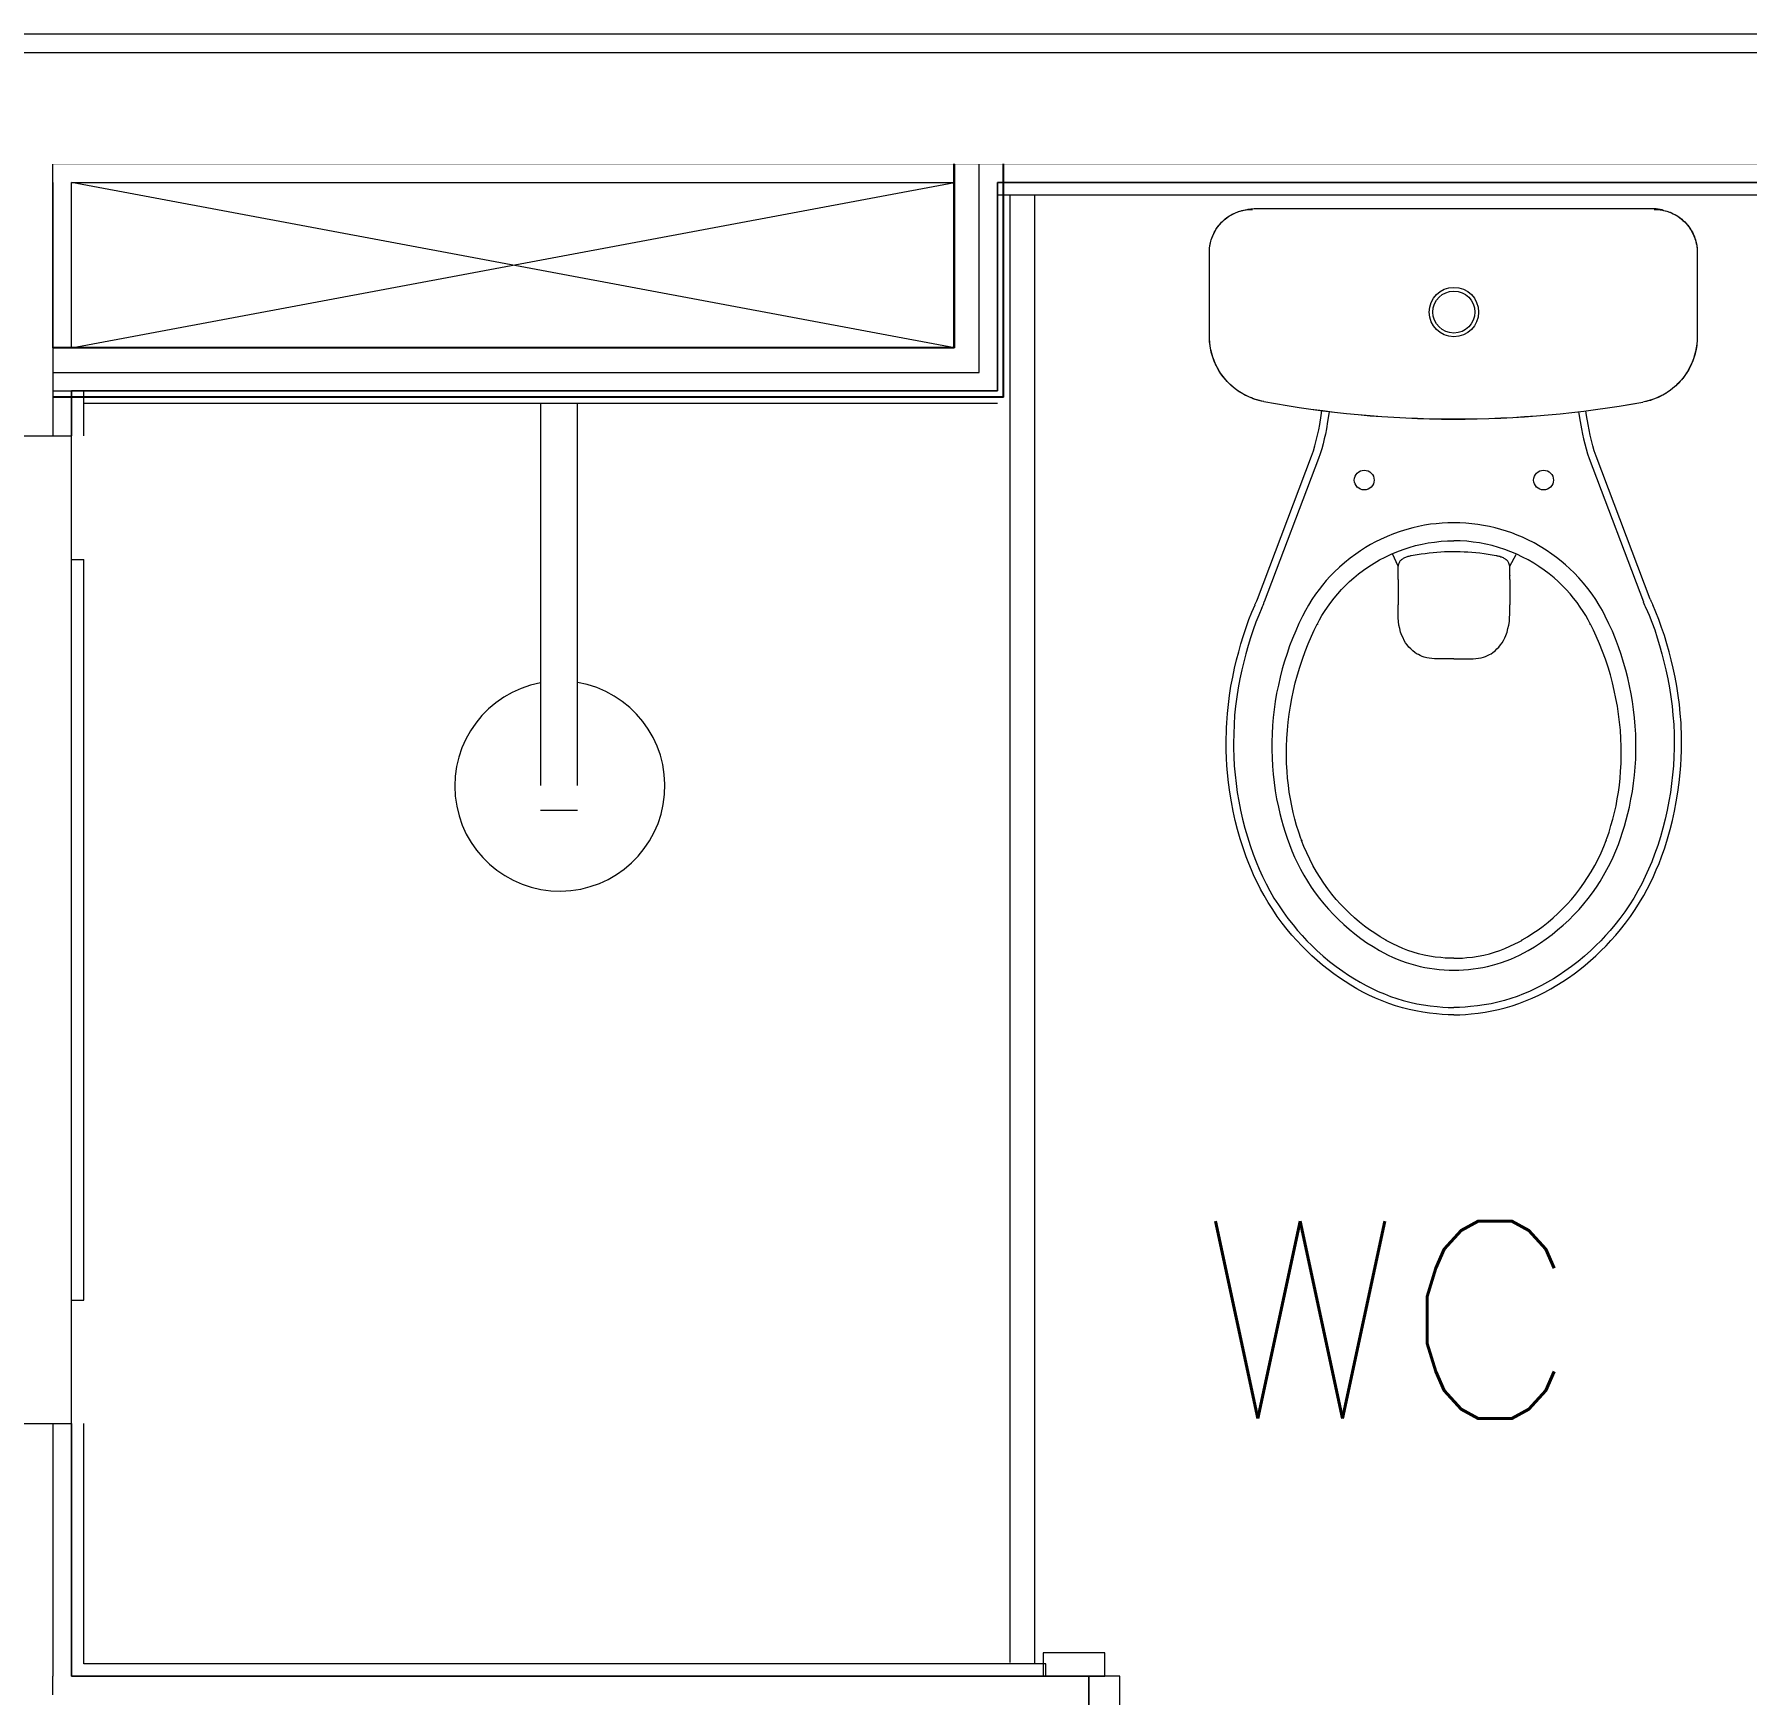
# Model space of a CAD drawing. Header units: millimetres. Extents: x 188.6 to 263.2, y 40.1 to 120.1.
# Drawn here: x 209.104 to 210.49, y 56.097 to 57.442 of the extents above; entities that cross this region are included whole.
import ezdxf

# ---------------------------------------------------------------- set-up
doc = ezdxf.new("R2010")
doc.units = ezdxf.units.MM
doc.set_wipeout_variables(frame=1)
doc.linetypes.add('Wipeout_Contour', pattern=[1000, 0, -1000])
for name, color, linetype in [('ARQ', 8, 'Continuous'), ('ARQ-BASE', 8, 'Continuous'), ('Janelas ARCHICAD', 7, 'Continuous'), ('Portas ARCHICAD', 7, 'Continuous')]:
    doc.layers.add(name, color=color, linetype=linetype)
doc.styles.add('60-75', font='romans.shx', dxfattribs={"height": 0.12})

# ---------------------------------------------------------------- blocks, each defined once
blk = doc.blocks.new('Porta de Correr Exterior 21')
at = {"layer": 'Portas ARCHICAD', "color": 8, "linetype": 'Continuous', "lineweight": 0}
for p, q in [((-100, 45), (500, 45)), ((-100, 5), (-100, 45)), ((500, 45), (500, 5)), ((-337, 0), (-337, 19)), ((-337, 19), (-287, 19)), ((-287, 19), (-287, 0)), ((287, 19), (337, 19)), ((287, 0), (287, 19)), ((337, 19), (337, 0)), ((-287, 0), (-337, 0)), ((-300, 0), (-337, 0)), ((-300, 0), (-337, 0)), ((-300, -120), (-300, 0)), ((-300, 0), (-275, 0)), ((-300, 0), (-300, -15)), ((-300, 0), (-300, -15)), ((-275, 0), (-275, -120)), ((500, 5), (-100, 5)), ((275, -120), (275, 0)), ((275, 0), (300, 0)), ((337, 0), (287, 0)), ((300, 0), (300, -120)), ((300, 0), (300, -15)), ((300, 0), (337, 0)), ((300, 0), (337, 0)), ((300, 0), (300, -15)), ((-300, -15), (-300, -105)), ((-300, -15), (-300, -105)), ((300, -15), (300, -105)), ((300, -15), (300, -105)), ((-300, -105), (-300, -120)), ((-300, -105), (-300, -120)), ((300, -105), (300, -120)), ((300, -105), (300, -120)), ((-337, -139), (-337, -120)), ((-337, -120), (-287, -120)), ((-300, -120), (-337, -120)), ((-300, -120), (-337, -120)), ((-275, -120), (-300, -120)), ((-287, -120), (-287, -139)), ((300, -120), (275, -120)), ((287, -120), (337, -120)), ((287, -139), (287, -120)), ((300, -120), (337, -120)), ((300, -120), (337, -120)), ((337, -120), (337, -139)), ((-287, -139), (-337, -139)), ((337, -139), (287, -139))]:
    blk.add_line(p, q, dxfattribs=at)
blk = doc.blocks.new('Vão de Janela Simples_2')
at = {"layer": 'Janelas ARCHICAD', "color": 8, "linetype": 'Continuous', "lineweight": 0}
for p, q in [((-300, 0), (-300, 10)), ((-300, 10), (300, 10)), ((-300, 0), (300, 0)), ((300, 0), (300, 10))]:
    blk.add_line(p, q, dxfattribs=at)
blk = doc.blocks.new('Vão de Porta Simples_20')
at = {"layer": 'Portas ARCHICAD', "color": 7, "linetype": 'Continuous', "lineweight": 0}
for p, q in [((-350, 0), (-350, -10)), ((350, 0), (350, -10))]:
    blk.add_line(p, q, dxfattribs=at)
blk = doc.blocks.new('arq-3pav')
at = {"layer": 'ARQ', "color": 8, "linetype": 'Continuous', "lineweight": 0}
for p, q in [((4.9053, 15.866), (4.9053, 17.0551)), ((5.0816, 17.0433), (5.0816, 17.0433)), ((5.407, 17.0437), (5.0829, 17.0437)), ((5.4069, 17.0433), (5.4069, 17.0433)), ((5.407, 17.0437), (5.407, 17.0433)), ((5.0468, 17.0085), (5.0467, 17.0085)), ((5.0467, 16.9405), (5.0467, 17.0085)), ((5.0468, 16.9405), (5.0468, 17.0085)), ((5.4418, 17.0085), (5.4418, 16.9401)), ((5.4418, 17.0085), (5.4418, 17.0085)), ((5.4418, 17.0085), (5.4418, 16.9401)), ((5.0468, 16.9405), (5.0467, 16.9405)), ((5.4418, 16.9401), (5.4418, 16.9401)), ((4.8853, 15.8662), (4.8853, 16.8962)), ((4.5051, 16.8862), (4.5051, 16.5767)), ((4.5051, 16.8862), (4.5351, 16.8862)), ((4.5351, 16.5767), (4.5351, 16.8862)), ((5.0908, 16.8876), (5.0908, 16.8876)), ((5.3976, 16.8871), (5.3976, 16.8872)), ((4.0803, 16.8598), (4.1103, 16.8598)), ((4.0803, 16.8598), (4.1103, 16.8598)), ((4.1103, 16.8598), (4.1253, 16.8598)), ((4.1103, 16.8598), (4.1253, 16.8598)), ((4.1253, 16.0598), (4.1253, 16.8598)), ((5.0856, 16.7275), (5.1295, 16.8435)), ((5.1351, 16.8414), (5.0912, 16.7254)), ((5.3543, 16.8414), (5.3982, 16.7254)), ((5.4037, 16.7275), (5.3599, 16.8435)), ((5.1995, 16.7544), (5.195, 16.7642)), ((5.2447, 16.7745), (5.2447, 16.7748)), ((5.2899, 16.7544), (5.2952, 16.7638)), ((5.1995, 16.747), (5.1995, 16.7544)), ((5.2899, 16.747), (5.2899, 16.7544)), ((5.1994, 16.747), (5.1995, 16.7468)), ((5.1995, 16.7468), (5.1995, 16.747)), ((5.1995, 16.7434), (5.1995, 16.7468)), ((5.1995, 16.7434), (5.1995, 16.7229)), ((5.2899, 16.747), (5.2899, 16.7468)), ((5.2899, 16.7468), (5.2899, 16.747)), ((5.2899, 16.7434), (5.2899, 16.7468)), ((5.2899, 16.7434), (5.2899, 16.7229)), ((5.1995, 16.7153), (5.1995, 16.7229)), ((5.2899, 16.7153), (5.2899, 16.7229)), ((5.406, 16.7236), (5.406, 16.7236)), ((5.1341, 16.7073), (5.1342, 16.7076)), ((5.1344, 16.7074), (5.1343, 16.7071)), ((5.3551, 16.7071), (5.3549, 16.7074)), ((5.3553, 16.7073), (5.3551, 16.7076)), ((5.2447, 16.6793), (5.2291, 16.6793)), ((5.2447, 16.6793), (5.2603, 16.6793)), ((4.5051, 16.5567), (4.5351, 16.5567)), ((5.1214, 16.5322), (5.1212, 16.5325)), ((5.1214, 16.5325), (5.1215, 16.5322)), ((5.3679, 16.5322), (5.368, 16.5325)), ((5.368, 16.5322), (5.3681, 16.5325)), ((5.1898, 16.4512), (5.1894, 16.4515)), ((5.1895, 16.4516), (5.1899, 16.4513)), ((5.2995, 16.4514), (5.2999, 16.4516)), ((5.2996, 16.4512), (5.3, 16.4515)), ((5.2447, 16.4367), (5.2447, 16.4368)), ((5.2447, 16.4367), (5.2447, 16.4367)), ((4.0803, 16.0598), (4.1103, 16.0598)), ((4.0803, 16.0598), (4.1103, 16.0598)), ((4.1103, 16.0598), (4.1253, 16.0598)), ((4.1103, 16.0598), (4.1253, 16.0598))]:
    blk.add_line(p, q, dxfattribs=at)
at = {"layer": 'ARQ', "color": 8, "linetype": 'Continuous', "lineweight": 0, "flags": 128}
blk.add_lwpolyline([(4.1103, 17.0801), (4.8403, 17.0801), (4.8403, 16.9312), (4.1103, 16.9312)], close=True, dxfattribs=at)
for points in [[(4.8853, 16.8962), (4.8853, 17.0551)], [(5.0467, 17.0085), (5.0468, 17.0092), (5.0468, 17.0106), (5.0469, 17.012), (5.0471, 17.0134), (5.0473, 17.0147), (5.0476, 17.0161), (5.0479, 17.0174), (5.0483, 17.0187), (5.0487, 17.02), (5.0492, 17.0213), (5.0497, 17.0226), (5.0503, 17.0238), (5.0509, 17.0251), (5.0516, 17.0263), (5.0523, 17.0274), (5.0531, 17.0286), (5.0539, 17.0297), (5.0548, 17.0307), (5.0556, 17.0318), (5.0566, 17.0328), (5.0576, 17.0338), (5.0586, 17.0347), (5.0596, 17.0356), (5.0607, 17.0364), (5.0618, 17.0372), (5.063, 17.038), (5.0641, 17.0387), (5.0653, 17.0393), (5.0666, 17.04), (5.0678, 17.0405), (5.0691, 17.041), (5.0704, 17.0415), (5.0717, 17.0419), (5.073, 17.0423), (5.0744, 17.0426), (5.0757, 17.0429), (5.0771, 17.0431), (5.0785, 17.0432), (5.0798, 17.0433), (5.0812, 17.0433), (5.0816, 17.0433)], [(5.0468, 17.0085), (5.0469, 17.0119), (5.0474, 17.0153), (5.0483, 17.0186), (5.0494, 17.0218), (5.0509, 17.0249), (5.0526, 17.0278), (5.0547, 17.0306), (5.057, 17.0331), (5.0595, 17.0354), (5.0623, 17.0375), (5.0652, 17.0392), (5.0683, 17.0407), (5.0715, 17.0418), (5.0748, 17.0427), (5.0782, 17.0432), (5.0816, 17.0433)], [(5.4069, 17.0433), (5.4103, 17.0432), (5.4137, 17.0427), (5.417, 17.0418), (5.4202, 17.0407), (5.4233, 17.0392), (5.4263, 17.0375), (5.429, 17.0354), (5.4316, 17.0331), (5.4339, 17.0306), (5.4359, 17.0278), (5.4377, 17.0249), (5.4391, 17.0218), (5.4403, 17.0186), (5.4411, 17.0153), (5.4416, 17.0119), (5.4418, 17.0085)], [(5.4069, 17.0433), (5.4077, 17.0433), (5.409, 17.0433), (5.4104, 17.0432), (5.4118, 17.043), (5.4131, 17.0428), (5.4145, 17.0425), (5.4158, 17.0422), (5.4172, 17.0418), (5.4185, 17.0414), (5.4198, 17.0409), (5.421, 17.0404), (5.4223, 17.0398), (5.4235, 17.0392), (5.4247, 17.0385), (5.4259, 17.0378), (5.427, 17.037), (5.4281, 17.0362), (5.4292, 17.0353), (5.4302, 17.0344), (5.4312, 17.0335), (5.4322, 17.0325), (5.4331, 17.0315), (5.434, 17.0305), (5.4348, 17.0294), (5.4356, 17.0283), (5.4364, 17.0271), (5.4371, 17.0259), (5.4378, 17.0247), (5.4384, 17.0235), (5.4389, 17.0223), (5.4395, 17.021), (5.4399, 17.0197), (5.4403, 17.0184), (5.4407, 17.0171), (5.441, 17.0157), (5.4413, 17.0144), (5.4415, 17.013), (5.4416, 17.0116), (5.4417, 17.0102), (5.4418, 17.0089), (5.4418, 17.0085)], [(5.0908, 16.8876), (5.0905, 16.8877), (5.0889, 16.888), (5.0872, 16.8884), (5.0855, 16.8889), (5.0839, 16.8894), (5.0823, 16.8899), (5.0807, 16.8905), (5.0791, 16.8912), (5.0776, 16.8919), (5.076, 16.8926), (5.0745, 16.8934), (5.073, 16.8943), (5.0715, 16.8952), (5.0701, 16.8961), (5.0687, 16.8971), (5.0674, 16.8981), (5.0661, 16.8992), (5.0648, 16.9003), (5.0635, 16.9015), (5.0623, 16.9027), (5.0611, 16.9039), (5.06, 16.9052), (5.0589, 16.9065), (5.0578, 16.9078), (5.0568, 16.9092), (5.0558, 16.9106), (5.0549, 16.912), (5.054, 16.9135), (5.0532, 16.9149), (5.0524, 16.9165), (5.0517, 16.918), (5.051, 16.9196), (5.0503, 16.9211), (5.0498, 16.9228), (5.0492, 16.9244), (5.0487, 16.926), (5.0483, 16.9277), (5.0479, 16.9293), (5.0476, 16.931), (5.0473, 16.9327), (5.0471, 16.9344), (5.0469, 16.9361), (5.0468, 16.9378), (5.0468, 16.9395), (5.0467, 16.9405)], [(5.0908, 16.8876), (5.0878, 16.8883), (5.0849, 16.8891), (5.082, 16.89), (5.0792, 16.8912), (5.0764, 16.8924), (5.0738, 16.8939), (5.0712, 16.8954), (5.0687, 16.8972), (5.0663, 16.899), (5.064, 16.901), (5.0619, 16.9031), (5.0598, 16.9054), (5.0579, 16.9077), (5.0561, 16.9102), (5.0545, 16.9127), (5.053, 16.9153), (5.0517, 16.918), (5.0505, 16.9208), (5.0495, 16.9236), (5.0486, 16.9265), (5.0479, 16.9295), (5.0474, 16.9324), (5.047, 16.9354), (5.0468, 16.9384), (5.0468, 16.9405)], [(5.4418, 16.9401), (5.4417, 16.9371), (5.4414, 16.934), (5.441, 16.931), (5.4404, 16.9281), (5.4396, 16.9251), (5.4387, 16.9223), (5.4376, 16.9194), (5.4364, 16.9167), (5.435, 16.914), (5.4335, 16.9114), (5.4318, 16.9088), (5.43, 16.9064), (5.428, 16.9041), (5.4259, 16.902), (5.4237, 16.8999), (5.4214, 16.8979), (5.419, 16.8961), (5.4165, 16.8945), (5.4139, 16.8929), (5.4112, 16.8916), (5.4084, 16.8903), (5.4056, 16.8893), (5.4027, 16.8884), (5.3998, 16.8876), (5.3976, 16.8872)], [(5.4418, 16.9401), (5.4418, 16.9399), (5.4417, 16.9382), (5.4417, 16.9364), (5.4415, 16.9347), (5.4413, 16.933), (5.4411, 16.9313), (5.4408, 16.9297), (5.4404, 16.928), (5.44, 16.9263), (5.4395, 16.9247), (5.439, 16.9231), (5.4385, 16.9214), (5.4378, 16.9198), (5.4372, 16.9183), (5.4365, 16.9167), (5.4357, 16.9152), (5.4349, 16.9137), (5.434, 16.9122), (5.4331, 16.9108), (5.4322, 16.9094), (5.4312, 16.908), (5.4301, 16.9066), (5.4291, 16.9053), (5.4279, 16.904), (5.4268, 16.9028), (5.4256, 16.9016), (5.4243, 16.9004), (5.4231, 16.8993), (5.4218, 16.8982), (5.4204, 16.8971), (5.419, 16.8961), (5.4176, 16.8952), (5.4162, 16.8942), (5.4147, 16.8934), (5.4132, 16.8926), (5.4117, 16.8918), (5.4101, 16.891), (5.4086, 16.8904), (5.407, 16.8897), (5.4054, 16.8892), (5.4038, 16.8886), (5.4021, 16.8882), (5.4005, 16.8877), (5.3988, 16.8874), (5.3976, 16.8871)], [(4.1353, 16.8862), (4.8753, 16.8862)], [(5.1295, 16.8435), (5.1309, 16.8476), (5.1322, 16.8517), (5.1333, 16.856), (5.1344, 16.8603), (5.1353, 16.8646), (5.1361, 16.869), (5.1373, 16.8762), (5.1379, 16.8803)], [(5.1438, 16.8795), (5.1435, 16.8776), (5.1425, 16.8715), (5.1415, 16.8654), (5.1407, 16.8613), (5.1398, 16.8573), (5.1388, 16.8533), (5.1377, 16.8493), (5.1365, 16.8453), (5.1351, 16.8414)], [(5.3456, 16.8793), (5.3459, 16.8776), (5.3469, 16.8715), (5.3479, 16.8654), (5.3487, 16.8613), (5.3496, 16.8573), (5.3506, 16.8533), (5.3517, 16.8493), (5.3529, 16.8453), (5.3543, 16.8414)], [(5.3599, 16.8435), (5.3584, 16.8476), (5.3572, 16.8517), (5.356, 16.856), (5.355, 16.8603), (5.3541, 16.8646), (5.3533, 16.869), (5.3521, 16.8762), (5.3515, 16.8801)], [(5.2447, 16.7895), (5.2399, 16.7894), (5.2352, 16.7891), (5.2304, 16.7887), (5.2257, 16.7882), (5.2209, 16.7874), (5.2161, 16.7865), (5.2114, 16.7854), (5.2067, 16.7841), (5.2013, 16.7824), (5.1959, 16.7805), (5.1906, 16.7784), (5.1854, 16.776), (5.1812, 16.7739), (5.1771, 16.7717), (5.1731, 16.7693), (5.1691, 16.7668), (5.1652, 16.7641), (5.1607, 16.7607), (5.1562, 16.7571), (5.152, 16.7534), (5.1478, 16.7494), (5.1446, 16.7461), (5.1414, 16.7426), (5.1384, 16.739), (5.1355, 16.7353), (5.1327, 16.7315), (5.1298, 16.7272), (5.1271, 16.7228), (5.1245, 16.7183), (5.1221, 16.7137)], [(5.3673, 16.7137), (5.3649, 16.7183), (5.3623, 16.7228), (5.3596, 16.7272), (5.3566, 16.7315), (5.3532, 16.7361), (5.3497, 16.7405), (5.3459, 16.7448), (5.342, 16.749), (5.3386, 16.7522), (5.3352, 16.7554), (5.3316, 16.7584), (5.3279, 16.7613), (5.3241, 16.7641), (5.3194, 16.7673), (5.3146, 16.7703), (5.3096, 16.7731), (5.3046, 16.7757), (5.3003, 16.7777), (5.296, 16.7795), (5.2916, 16.7812), (5.2872, 16.7827), (5.2827, 16.7841), (5.2781, 16.7854), (5.2734, 16.7864), (5.2688, 16.7873), (5.2641, 16.7881), (5.2592, 16.7887), (5.2544, 16.7891), (5.2495, 16.7894), (5.2447, 16.7895)], [(5.1342, 16.7076), (5.136, 16.7109), (5.1379, 16.7142), (5.1399, 16.7175), (5.1424, 16.7212), (5.145, 16.7249), (5.1478, 16.7284), (5.1506, 16.7319), (5.1537, 16.7353), (5.1569, 16.7386), (5.1602, 16.7418), (5.1636, 16.7448), (5.1675, 16.748), (5.1716, 16.7511), (5.1758, 16.754), (5.1801, 16.7567), (5.1845, 16.7593), (5.1891, 16.7617), (5.1938, 16.7639), (5.1985, 16.7659), (5.2035, 16.7678), (5.2086, 16.7694), (5.2137, 16.7709), (5.2189, 16.7721), (5.224, 16.7731), (5.2291, 16.7738), (5.2343, 16.7744), (5.2395, 16.7747), (5.2447, 16.7748)], [(5.2447, 16.7659), (5.2434, 16.7659), (5.2404, 16.7659), (5.2372, 16.7658), (5.2341, 16.7656), (5.231, 16.7654), (5.2278, 16.7651), (5.2246, 16.7648), (5.2214, 16.7644), (5.2181, 16.764), (5.2149, 16.7635), (5.2116, 16.7629), (5.21, 16.7627)], [(5.3551, 16.7076), (5.3534, 16.7109), (5.3515, 16.7142), (5.3495, 16.7175), (5.347, 16.7212), (5.3444, 16.7249), (5.3416, 16.7284), (5.3388, 16.7319), (5.3357, 16.7353), (5.3325, 16.7386), (5.3292, 16.7418), (5.3258, 16.7448), (5.3218, 16.748), (5.3178, 16.7511), (5.3136, 16.754), (5.3093, 16.7567), (5.3049, 16.7593), (5.3003, 16.7617), (5.2956, 16.7639), (5.2908, 16.7659), (5.2859, 16.7678), (5.2808, 16.7694), (5.2757, 16.7709), (5.2705, 16.7721), (5.2654, 16.7731), (5.2603, 16.7738), (5.2551, 16.7744), (5.2499, 16.7747), (5.2447, 16.7748)], [(5.2794, 16.7627), (5.279, 16.7627), (5.2757, 16.7633), (5.2724, 16.7638), (5.2691, 16.7643), (5.2658, 16.7647), (5.2626, 16.765), (5.2593, 16.7653), (5.2561, 16.7655), (5.2529, 16.7657), (5.2498, 16.7658), (5.2467, 16.7659), (5.2447, 16.7659)], [(5.202, 16.7593), (5.2019, 16.7592), (5.2015, 16.7589), (5.2012, 16.7586), (5.2009, 16.7582), (5.2006, 16.7577), (5.2003, 16.7571), (5.2001, 16.7565), (5.1998, 16.7559), (5.1996, 16.7552), (5.1995, 16.7544), (5.1995, 16.7544)], [(5.21, 16.7626), (5.2096, 16.7626), (5.2089, 16.7624), (5.2082, 16.7622), (5.2075, 16.762), (5.2068, 16.7618), (5.2061, 16.7615), (5.2054, 16.7613), (5.2048, 16.761), (5.2042, 16.7607), (5.2036, 16.7604), (5.203, 16.76), (5.2025, 16.7597), (5.202, 16.7593)], [(5.2874, 16.7593), (5.2871, 16.7595), (5.2866, 16.7599), (5.286, 16.7602), (5.2854, 16.7606), (5.2848, 16.7609), (5.2841, 16.7612), (5.2834, 16.7615), (5.2828, 16.7617), (5.2821, 16.762), (5.2813, 16.7622), (5.2806, 16.7624), (5.2799, 16.7625), (5.2794, 16.7626)], [(5.2899, 16.7544), (5.2897, 16.7552), (5.2895, 16.7559), (5.2893, 16.7566), (5.289, 16.7572), (5.2887, 16.7578), (5.2884, 16.7582), (5.2881, 16.7587), (5.2878, 16.759), (5.2874, 16.7593), (5.2874, 16.7593)], [(5.1994, 16.747), (5.1995, 16.747)], [(5.2899, 16.747), (5.2899, 16.747)], [(5.0672, 16.6717), (5.0688, 16.6783), (5.0705, 16.6849), (5.0723, 16.6915), (5.0743, 16.6981), (5.0765, 16.7046), (5.0788, 16.711), (5.0812, 16.717), (5.0837, 16.7229)], [(5.4222, 16.6717), (5.4206, 16.6783), (5.4189, 16.6849), (5.4171, 16.6915), (5.4151, 16.6981), (5.4129, 16.7046), (5.4106, 16.711), (5.4082, 16.717), (5.4057, 16.7229)], [(5.0892, 16.7204), (5.0867, 16.7147), (5.0844, 16.7089), (5.0821, 16.7026), (5.08, 16.6963), (5.0781, 16.6899), (5.0762, 16.6834), (5.0746, 16.6769), (5.073, 16.6703)], [(5.1221, 16.7137), (5.1192, 16.7078), (5.1166, 16.7018), (5.1141, 16.6958), (5.1117, 16.6897), (5.1096, 16.6836), (5.1076, 16.6774), (5.1057, 16.671), (5.1041, 16.6645), (5.1026, 16.658), (5.1012, 16.6514), (5.1001, 16.6448), (5.0992, 16.6381), (5.0984, 16.6317), (5.0979, 16.6252), (5.0975, 16.6186), (5.0973, 16.6121), (5.0973, 16.6056), (5.0975, 16.5991), (5.0978, 16.5924), (5.0984, 16.5857), (5.0992, 16.579), (5.1001, 16.5723), (5.1012, 16.5657), (5.1026, 16.5591), (5.1038, 16.554), (5.1051, 16.5489), (5.1065, 16.5439), (5.108, 16.5389), (5.1097, 16.5339), (5.1115, 16.5289)], [(5.2131, 16.6843), (5.2114, 16.6857), (5.2098, 16.6872), (5.2083, 16.6888), (5.2069, 16.6905), (5.2056, 16.6923), (5.2045, 16.6942), (5.2035, 16.6961), (5.2026, 16.6981), (5.2016, 16.7009), (5.2008, 16.7037), (5.2002, 16.7066), (5.1998, 16.7095), (5.1996, 16.7124), (5.1995, 16.7153)], [(5.2762, 16.6843), (5.278, 16.6857), (5.2796, 16.6872), (5.2811, 16.6888), (5.2825, 16.6905), (5.2837, 16.6923), (5.2849, 16.6942), (5.2859, 16.6961), (5.2868, 16.6981), (5.2878, 16.7009), (5.2885, 16.7037), (5.2892, 16.7066), (5.2896, 16.7095), (5.2898, 16.7124), (5.2899, 16.7153)], [(5.3779, 16.5289), (5.3797, 16.5338), (5.3813, 16.5388), (5.3829, 16.5438), (5.3843, 16.5489), (5.3856, 16.554), (5.3868, 16.5591), (5.3881, 16.5655), (5.3892, 16.5719), (5.3901, 16.5784), (5.3909, 16.5849), (5.3915, 16.5914), (5.3919, 16.5979), (5.3921, 16.6046), (5.3921, 16.6113), (5.3919, 16.6181), (5.3915, 16.6248), (5.391, 16.6315), (5.3902, 16.6381), (5.3893, 16.6446), (5.3882, 16.651), (5.3869, 16.6574), (5.3855, 16.6638), (5.3839, 16.6701), (5.3821, 16.6763), (5.3801, 16.6827), (5.3779, 16.689), (5.3755, 16.6953), (5.373, 16.7015), (5.3702, 16.7076), (5.3673, 16.7137)], [(5.4002, 16.7204), (5.4027, 16.7147), (5.405, 16.7089), (5.4073, 16.7026), (5.4094, 16.6963), (5.4113, 16.6899), (5.4131, 16.6834), (5.4148, 16.6769), (5.4164, 16.6703)], [(5.1212, 16.5325), (5.1209, 16.5336), (5.1191, 16.5388), (5.1174, 16.5441), (5.1159, 16.5494), (5.1146, 16.5548), (5.1134, 16.5602), (5.1124, 16.5657), (5.1114, 16.5713), (5.1107, 16.5769), (5.1101, 16.5825), (5.1096, 16.5881), (5.1093, 16.5948), (5.1091, 16.6014), (5.1092, 16.6081), (5.1094, 16.6148), (5.1099, 16.6215), (5.1105, 16.6279), (5.1113, 16.6343), (5.1123, 16.6408), (5.1134, 16.6471), (5.1148, 16.6535), (5.1163, 16.6598), (5.118, 16.6662), (5.1199, 16.6726), (5.122, 16.6789), (5.1243, 16.6852), (5.1268, 16.6914), (5.1294, 16.6975), (5.1317, 16.7024), (5.1341, 16.7073)], [(5.1341, 16.7073), (5.1342, 16.7072), (5.1342, 16.7071), (5.1343, 16.7071)], [(5.1344, 16.7074), (5.1344, 16.7074), (5.1343, 16.7075), (5.1342, 16.7076)], [(5.3549, 16.7074), (5.3549, 16.7074), (5.355, 16.7074), (5.355, 16.7075), (5.3551, 16.7076)], [(5.3553, 16.7073), (5.3552, 16.7072), (5.3551, 16.7071), (5.3551, 16.7071)], [(5.3681, 16.5325), (5.3685, 16.5336), (5.3703, 16.5388), (5.3719, 16.5441), (5.3734, 16.5494), (5.3748, 16.5548), (5.376, 16.5602), (5.377, 16.5657), (5.3779, 16.5713), (5.3787, 16.5769), (5.3793, 16.5825), (5.3797, 16.5881), (5.3801, 16.5948), (5.3802, 16.6014), (5.3802, 16.6081), (5.3799, 16.6148), (5.3795, 16.6215), (5.3789, 16.6279), (5.3781, 16.6343), (5.3771, 16.6408), (5.3759, 16.6471), (5.3746, 16.6535), (5.3731, 16.6598), (5.3714, 16.6662), (5.3695, 16.6726), (5.3674, 16.6789), (5.3651, 16.6852), (5.3626, 16.6914), (5.36, 16.6975), (5.3577, 16.7024), (5.3553, 16.7073)], [(5.2291, 16.6793), (5.2269, 16.6794), (5.2248, 16.6797), (5.2227, 16.68), (5.2207, 16.6806), (5.2191, 16.6811), (5.2175, 16.6818), (5.216, 16.6826), (5.2145, 16.6834), (5.2131, 16.6843)], [(5.2603, 16.6793), (5.2625, 16.6794), (5.2646, 16.6797), (5.2667, 16.68), (5.2686, 16.6806), (5.2703, 16.6811), (5.2719, 16.6818), (5.2734, 16.6826), (5.2748, 16.6834), (5.2762, 16.6843)], [(5.0603, 16.6109), (5.0604, 16.615), (5.0605, 16.6192), (5.0606, 16.6233), (5.0608, 16.6274), (5.0614, 16.6349), (5.0621, 16.6422), (5.0631, 16.6496), (5.0642, 16.657), (5.0656, 16.6644), (5.0672, 16.6717)], [(5.073, 16.6703), (5.0714, 16.6631), (5.0701, 16.6558), (5.0689, 16.6484), (5.068, 16.641), (5.0672, 16.6335), (5.0667, 16.626), (5.0664, 16.6184), (5.0663, 16.6109)], [(5.4164, 16.6703), (5.4179, 16.6631), (5.4193, 16.6558), (5.4204, 16.6484), (5.4214, 16.641), (5.4221, 16.6335), (5.4227, 16.626), (5.423, 16.6184), (5.4231, 16.6109)], [(5.429, 16.6109), (5.429, 16.615), (5.4289, 16.6192), (5.4288, 16.6233), (5.4286, 16.6274), (5.428, 16.6349), (5.4273, 16.6422), (5.4263, 16.6496), (5.4251, 16.657), (5.4238, 16.6644), (5.4222, 16.6717)], [(5.2447, 16.3909), (5.24, 16.391), (5.2353, 16.3912), (5.2306, 16.3916), (5.225, 16.3922), (5.2195, 16.393), (5.2139, 16.394), (5.2085, 16.3952), (5.203, 16.3966), (5.1975, 16.3982), (5.192, 16.4001), (5.1865, 16.4021), (5.1812, 16.4044), (5.1759, 16.4068), (5.171, 16.4093), (5.1661, 16.412), (5.1613, 16.4148), (5.1566, 16.4178), (5.152, 16.4209), (5.1474, 16.4242), (5.1428, 16.4276), (5.1384, 16.4312), (5.134, 16.4349), (5.1298, 16.4387), (5.1256, 16.4427), (5.1215, 16.4468), (5.1175, 16.4511), (5.1136, 16.4554), (5.1098, 16.4599), (5.1057, 16.4652), (5.1017, 16.4706), (5.098, 16.4761), (5.0944, 16.4818), (5.091, 16.4876), (5.0882, 16.4926), (5.0856, 16.4977), (5.0831, 16.5029), (5.0808, 16.5082), (5.0786, 16.5135), (5.0766, 16.5189), (5.074, 16.5261), (5.0717, 16.5335), (5.0696, 16.5409), (5.0677, 16.5484), (5.066, 16.5559), (5.0646, 16.5634), (5.0633, 16.5713), (5.0622, 16.5791), (5.0614, 16.587), (5.0609, 16.5929), (5.0606, 16.5989), (5.0604, 16.6049), (5.0603, 16.6109)], [(5.0663, 16.6109), (5.0663, 16.607), (5.0665, 16.5998), (5.0669, 16.5926), (5.0675, 16.5854), (5.0683, 16.5782), (5.0693, 16.571), (5.0705, 16.5639), (5.072, 16.5566), (5.0736, 16.5494), (5.0754, 16.5422), (5.0775, 16.535), (5.0797, 16.5279), (5.0822, 16.5209), (5.0845, 16.5148), (5.087, 16.5088), (5.0897, 16.5029), (5.0926, 16.4971), (5.0957, 16.4913), (5.099, 16.4855), (5.1026, 16.4799), (5.1064, 16.4743), (5.1103, 16.4689), (5.1145, 16.4637), (5.1181, 16.4593), (5.1219, 16.4551), (5.1257, 16.4509), (5.1297, 16.4469), (5.1338, 16.443), (5.1389, 16.4385), (5.1441, 16.4342), (5.1494, 16.4301), (5.1549, 16.4262), (5.1594, 16.4231), (5.1641, 16.4201), (5.1688, 16.4173), (5.1736, 16.4146), (5.1785, 16.4121), (5.1834, 16.4099), (5.1884, 16.4078), (5.1935, 16.4058), (5.1986, 16.4041), (5.2037, 16.4025), (5.2091, 16.4011), (5.2146, 16.3999), (5.2201, 16.3989), (5.2256, 16.3981), (5.2311, 16.3975), (5.2357, 16.3971), (5.2402, 16.3969), (5.2447, 16.3968)], [(5.2447, 16.3909), (5.2494, 16.391), (5.2541, 16.3912), (5.2588, 16.3916), (5.2643, 16.3922), (5.2699, 16.393), (5.2754, 16.394), (5.2809, 16.3952), (5.2863, 16.3966), (5.2919, 16.3982), (5.2974, 16.4001), (5.3028, 16.4021), (5.3082, 16.4044), (5.3134, 16.4068), (5.3184, 16.4093), (5.3233, 16.412), (5.3281, 16.4148), (5.3328, 16.4178), (5.3374, 16.4209), (5.342, 16.4242), (5.3466, 16.4276), (5.351, 16.4312), (5.3553, 16.4349), (5.3596, 16.4387), (5.3638, 16.4427), (5.3679, 16.4468), (5.3719, 16.4511), (5.3758, 16.4554), (5.3795, 16.4599), (5.3837, 16.4652), (5.3876, 16.4706), (5.3914, 16.4761), (5.395, 16.4818), (5.3984, 16.4876), (5.4012, 16.4926), (5.4038, 16.4977), (5.4063, 16.5029), (5.4086, 16.5082), (5.4108, 16.5135), (5.4128, 16.5189), (5.4154, 16.5261), (5.4177, 16.5335), (5.4198, 16.5409), (5.4217, 16.5484), (5.4234, 16.5559), (5.4248, 16.5634), (5.4261, 16.5713), (5.4272, 16.5791), (5.428, 16.587), (5.4284, 16.5929), (5.4288, 16.5989), (5.429, 16.6049), (5.429, 16.6109)], [(5.4231, 16.6109), (5.423, 16.607), (5.4228, 16.5998), (5.4224, 16.5926), (5.4218, 16.5854), (5.421, 16.5782), (5.42, 16.571), (5.4188, 16.5639), (5.4174, 16.5566), (5.4158, 16.5494), (5.414, 16.5422), (5.4119, 16.535), (5.4097, 16.5279), (5.4072, 16.5209), (5.4049, 16.5148), (5.4024, 16.5088), (5.3997, 16.5029), (5.3968, 16.4971), (5.3937, 16.4913), (5.3903, 16.4855), (5.3868, 16.4799), (5.383, 16.4743), (5.379, 16.4689), (5.3749, 16.4637), (5.3713, 16.4593), (5.3675, 16.4551), (5.3636, 16.4509), (5.3597, 16.4469), (5.3555, 16.443), (5.3505, 16.4385), (5.3453, 16.4342), (5.34, 16.4301), (5.3345, 16.4262), (5.33, 16.4231), (5.3253, 16.4201), (5.3206, 16.4173), (5.3157, 16.4146), (5.3108, 16.4121), (5.3059, 16.4099), (5.301, 16.4078), (5.2959, 16.4058), (5.2908, 16.4041), (5.2856, 16.4025), (5.2802, 16.4011), (5.2748, 16.3999), (5.2693, 16.3989), (5.2638, 16.3981), (5.2582, 16.3975), (5.2537, 16.3971), (5.2492, 16.3969), (5.2447, 16.3968)], [(5.1115, 16.5289), (5.1135, 16.5238), (5.1157, 16.5187), (5.118, 16.5137), (5.1206, 16.5088), (5.1232, 16.504), (5.1262, 16.4991), (5.1292, 16.4944), (5.1325, 16.4897), (5.1359, 16.4852), (5.1394, 16.4808), (5.1432, 16.4764), (5.1472, 16.4721), (5.1513, 16.468), (5.1556, 16.464), (5.1599, 16.4602), (5.1646, 16.4564), (5.1694, 16.4528), (5.1743, 16.4493), (5.1794, 16.4461), (5.1845, 16.443)], [(5.1212, 16.5325), (5.1214, 16.5326), (5.1214, 16.5326)], [(5.1214, 16.5322), (5.1214, 16.5322), (5.1215, 16.5323), (5.1215, 16.5322)], [(5.1894, 16.4515), (5.185, 16.4541), (5.1807, 16.4569), (5.1765, 16.4598), (5.1723, 16.4628), (5.1683, 16.466), (5.1643, 16.4694), (5.1604, 16.473), (5.1567, 16.4767), (5.153, 16.4805), (5.1495, 16.4844), (5.146, 16.4886), (5.1426, 16.493), (5.1394, 16.4975), (5.1363, 16.5021), (5.1334, 16.5068), (5.1306, 16.5118), (5.128, 16.5169), (5.1255, 16.522), (5.1233, 16.5273), (5.1214, 16.5322)], [(5.3, 16.4515), (5.3044, 16.4541), (5.3087, 16.4569), (5.3129, 16.4598), (5.317, 16.4628), (5.321, 16.466), (5.325, 16.4694), (5.3289, 16.473), (5.3327, 16.4767), (5.3363, 16.4805), (5.3399, 16.4844), (5.3434, 16.4886), (5.3468, 16.493), (5.35, 16.4975), (5.353, 16.5021), (5.3559, 16.5068), (5.3588, 16.5118), (5.3614, 16.5169), (5.3639, 16.522), (5.3661, 16.5273), (5.368, 16.5322)], [(5.3049, 16.443), (5.3099, 16.446), (5.3147, 16.4491), (5.3195, 16.4524), (5.3242, 16.4559), (5.3287, 16.4596), (5.3333, 16.4635), (5.3377, 16.4676), (5.3419, 16.4718), (5.346, 16.4762), (5.3499, 16.4808), (5.3535, 16.4852), (5.3569, 16.4898), (5.3601, 16.4943), (5.3631, 16.4989), (5.3659, 16.5036), (5.3686, 16.5085), (5.3712, 16.5134), (5.3736, 16.5185), (5.3758, 16.5237), (5.3779, 16.5289)], [(5.368, 16.5322), (5.3679, 16.5322), (5.3679, 16.5323), (5.3679, 16.5322)], [(5.3681, 16.5325), (5.368, 16.5326), (5.368, 16.5326)], [(5.1894, 16.4515), (5.1894, 16.4516), (5.1894, 16.4516), (5.1895, 16.4516)], [(5.1898, 16.4512), (5.1899, 16.4514)], [(5.2447, 16.4367), (5.2412, 16.4367), (5.2376, 16.4369), (5.2341, 16.4372), (5.2296, 16.4377), (5.225, 16.4384), (5.2205, 16.4393), (5.216, 16.4404), (5.2117, 16.4417), (5.2075, 16.4431), (5.2034, 16.4447), (5.1993, 16.4464), (5.1952, 16.4483), (5.1925, 16.4497), (5.1898, 16.4512)], [(5.2447, 16.4367), (5.2482, 16.4367), (5.2517, 16.4369), (5.2553, 16.4372), (5.2598, 16.4377), (5.2644, 16.4384), (5.2689, 16.4393), (5.2734, 16.4404), (5.2776, 16.4417), (5.2819, 16.4431), (5.286, 16.4447), (5.2901, 16.4464), (5.2941, 16.4483), (5.2969, 16.4497), (5.2996, 16.4512)], [(5.2996, 16.4512), (5.2995, 16.4514)], [(5.3, 16.4515), (5.3, 16.4516), (5.2999, 16.4516), (5.2999, 16.4516)], [(4.1353, 15.8651), (4.1353, 16.0598)], [(4.9142, 15.8651), (4.1353, 15.8651)]]:
    blk.add_lwpolyline(points, dxfattribs=at)
at = {"layer": 'ARQ', "color": 8, "linetype": 'Continuous', "lineweight": 0}
for centre, radius in [((5.2447, 16.9601), 0.02), ((5.2447, 16.9601), 0.017), ((5.1721, 16.824), 0.00801), ((5.3173, 16.824), 0.00801)]:
    blk.add_circle(centre, radius, dxfattribs=at)
for centre, radius, start, end in [((5.0829, 17.0185), 0.0251, 89.9975, 101.7343), ((5.407, 17.0185), 0.0252, 75.4972, 90.0015), ((5.407, 17.0186), 0.025, 72.4433, 75.4868), ((5.2455, 17.7228), 0.8493, 259.504, 280.3175), ((5.2455, 17.7228), 0.8494, 259.504, 280.3175), ((5.0092, 16.757), 0.0819, 335.3949, 338.8845), ((5.0119, 16.7553), 0.0848, 335.6518, 339.2799), ((5.4774, 16.7553), 0.0848, 200.7201, 204.3482), ((5.4801, 16.757), 0.0819, 201.1155, 204.6051), ((4.5208, 16.5762), 0.0851, 100.6789, 80.3838), ((5.2447, 16.5483), 0.1213, 240.2551, 270.0007), ((5.2447, 16.5483), 0.1213, 269.9993, 299.7449)]:
    blk.add_arc(centre, radius, start, end, dxfattribs=at)
at = {"layer": 'ARQ', "color": 8, "linetype": 'Continuous', "lineweight": 0, "xscale": -0.001, "yscale": 0.001, "rotation": 270}
blk.add_blockref('Vão de Janela Simples_2', (4.1253, 16.4598), dxfattribs=at)
at = {"color": 8, "linetype": 'Wipeout_Contour', "lineweight": 0, "ltscale": 65478.266246}
blk.add_wipeout([(6.2953, 17.1851), (3.9203, 17.1851), (3.9203, 17.1701), (6.2953, 17.1701)], dxfattribs=at).dxf.layer = 'ARQ'
at = {"color": 8, "linetype": 'Wipeout_Contour', "lineweight": 0, "ltscale": 63630.233822}
blk.add_wipeout([(4.8753, 17.0651), (6.2953, 17.0651), (6.2953, 17.0801), (4.8753, 17.0801)], dxfattribs=at).dxf.layer = 'ARQ'
at = {"color": 8, "linetype": 'Wipeout_Contour', "lineweight": 0, "ltscale": 64598.604633}
blk.add_wipeout([(4.1253, 15.8551), (4.1253, 15.8401), (4.9492, 15.8401), (4.9492, 15.8551)], dxfattribs=at).dxf.layer = 'ARQ'
at = {"layer": 'ARQ', "color": 8, "linetype": 'Continuous', "lineweight": 0}
for p, q in [((4.9492, 15.8551), (4.9122, 15.8551)), ((4.9492, 15.8401), (4.9492, 15.8551)), ((4.9492, 15.7501), (4.9492, 15.8401))]:
    blk.add_line(p, q, dxfattribs=at)
at = {"layer": 'ARQ', "color": 8, "linetype": 'Continuous', "lineweight": 0, "flags": 128}
blk.add_lwpolyline([(6.2953, 17.1851), (3.9203, 17.1851)], dxfattribs=at)
at = {"layer": 'ARQ', "color": 8, "linetype": 'Continuous', "lineweight": 0, "yscale": 0.001, "rotation": 180}
for name, p, xscale in [('Porta de Correr Exterior 21', (5.2492, 15.7351), -0.001), ('Vão de Porta Simples_20', (5.2642, 15.8551), 0.001)]:
    blk.add_blockref(name, p, dxfattribs=dict(at, xscale=xscale))
at = {"color": 8, "linetype": 'Wipeout_Contour', "lineweight": 0, "ltscale": 65991.292284}
blk.add_wipeout([(4.8603, 17.0651), (4.8753, 17.0651), (4.8753, 17.0801), (4.8603, 17.0801)], dxfattribs=at).dxf.layer = 'ARQ'
at = {"color": 8, "linetype": 'Wipeout_Contour', "lineweight": 0, "ltscale": 66066.972971}
blk.add_wipeout([(4.1103, 15.8401), (4.1253, 15.8401), (4.1253, 15.8551), (4.1103, 15.8551)], dxfattribs=at).dxf.layer = 'ARQ'
at = {"layer": 'ARQ', "color": 8, "linetype": 'Continuous', "lineweight": 0}
blk.add_line((6.2953, 17.0801), (4.8753, 17.0801), dxfattribs=at)
at = {"layer": 'ARQ', "color": 8, "linetype": 'Continuous', "lineweight": 0, "flags": 128}
for points in [[(4.8753, 17.0651), (6.2953, 17.0651)], [(4.1253, 15.8551), (4.1253, 16.0598)], [(4.1253, 16.0598), (4.1253, 15.8551)], [(4.9492, 15.8551), (4.1253, 15.8551)], [(4.1253, 15.8551), (4.9142, 15.8551)]]:
    blk.add_lwpolyline(points, dxfattribs=at)
at = {"color": 8, "linetype": 'Wipeout_Contour', "lineweight": 0, "ltscale": 66049.866797}
blk.add_wipeout([(4.8403, 17.0651), (4.8603, 17.0651), (4.8603, 17.0801), (4.8403, 17.0801)], dxfattribs=at).dxf.layer = 'ARQ'
at = {"color": 8, "linetype": 'Wipeout_Contour', "lineweight": 0, "ltscale": 66252.12394}
blk.add_wipeout([(4.0203, 15.8401), (4.1103, 15.8401), (4.1103, 15.8551), (4.0203, 15.8551)], dxfattribs=at).dxf.layer = 'ARQ'
at = {"layer": 'ARQ', "color": 8, "linetype": 'Continuous', "lineweight": 0}
for p, q in [((4.8753, 17.0801), (4.8603, 17.0801)), ((4.8603, 17.0651), (4.8603, 17.0801)), ((4.1103, 16.0598), (4.1103, 15.8551)), ((4.1103, 15.8401), (4.1103, 15.8551))]:
    blk.add_line(p, q, dxfattribs=at)
at = {"color": 8, "linetype": 'Wipeout_Contour', "lineweight": 0, "ltscale": 67289.336841}
blk.add_wipeout([(4.1253, 17.0651), (4.8403, 17.0651), (4.8403, 17.0801), (4.1253, 17.0801)], dxfattribs=at).dxf.layer = 'ARQ'
at = {"layer": 'ARQ', "color": 8, "linetype": 'Continuous', "lineweight": 0}
for p, q in [((4.8403, 17.0801), (4.8403, 17.0651)), ((4.8603, 17.0801), (4.8403, 17.0801))]:
    blk.add_line(p, q, dxfattribs=at)
at = {"color": 8, "linetype": 'Wipeout_Contour', "lineweight": 0, "ltscale": 68520.777638}
blk.add_wipeout([(4.1103, 17.0651), (4.1253, 17.0651), (4.1253, 17.0801), (4.1103, 17.0801)], dxfattribs=at).dxf.layer = 'ARQ'
at = {"layer": 'ARQ', "color": 8, "linetype": 'Continuous', "lineweight": 0}
blk.add_line((4.8403, 17.0801), (4.1253, 17.0801), dxfattribs=at)
at = {"layer": 'ARQ', "color": 8, "linetype": 'Continuous', "lineweight": 0, "flags": 128}
for points in [[(4.1253, 17.0651), (4.8403, 17.0651)], [(4.1253, 16.8598), (4.1253, 17.0651)]]:
    blk.add_lwpolyline(points, dxfattribs=at)
at = {"color": 8, "linetype": 'Wipeout_Contour', "lineweight": 0, "ltscale": 68699.32612}
blk.add_wipeout([(4.0203, 17.0651), (4.1103, 17.0651), (4.1103, 17.0801), (4.0203, 17.0801)], dxfattribs=at).dxf.layer = 'ARQ'
at = {"layer": 'ARQ', "color": 8, "linetype": 'Continuous', "lineweight": 0}
for p, q in [((4.1253, 17.0801), (4.1103, 17.0801)), ((4.1103, 17.0651), (4.1103, 17.0801)), ((4.1103, 17.0651), (4.1103, 16.8598))]:
    blk.add_line(p, q, dxfattribs=at)
at = {"color": 8, "linetype": 'Wipeout_Contour', "lineweight": 0, "ltscale": 65037.992487}
blk.add_wipeout([(4.1103, 17.0801), (6.2953, 17.0801), (6.2953, 17.1701), (4.1103, 17.1701)], dxfattribs=at).dxf.layer = 'ARQ'
at = {"color": 8, "linetype": 'Wipeout_Contour', "lineweight": 0, "ltscale": 66908.032608}
blk.add_wipeout([(4.1103, 16.8962), (4.8753, 16.8962), (4.8603, 16.9112), (4.1103, 16.9112)], dxfattribs=at).dxf.layer = 'ARQ'
at = {"layer": 'ARQ', "color": 8, "linetype": 'Continuous', "lineweight": 0, "flags": 128}
for points in [[(4.1103, 16.8962), (4.8753, 16.8962)], [(4.1253, 16.8962), (4.1253, 16.8598)], [(4.1353, 16.8962), (4.1253, 16.8962)], [(4.1353, 16.8598), (4.1353, 16.8962)]]:
    blk.add_lwpolyline(points, dxfattribs=at)
at = {"color": 8, "linetype": 'Wipeout_Contour', "lineweight": 0, "ltscale": 68810.229474}
blk.add_wipeout([(4.0203, 17.0801), (4.1103, 17.0801), (4.1103, 17.1701), (4.0203, 17.1701)], dxfattribs=at).dxf.layer = 'ARQ'
at = {"color": 8, "linetype": 'Wipeout_Contour', "lineweight": 0, "ltscale": 66974.616851}
blk.add_wipeout([(4.1103, 16.9112), (4.8603, 16.9112), (4.8403, 16.9312), (4.1103, 16.9312)], dxfattribs=at).dxf.layer = 'ARQ'
at = {"layer": 'ARQ', "color": 8, "linetype": 'Continuous', "lineweight": 0}
for p, q in [((4.1103, 17.1701), (4.0203, 17.1701)), ((6.2953, 17.1701), (4.1103, 17.1701)), ((4.1103, 16.9112), (4.8603, 16.9112))]:
    blk.add_line(p, q, dxfattribs=at)
at = {"layer": 'ARQ', "color": 8, "linetype": 'Continuous', "lineweight": 0, "flags": 128}
for points in [[(4.8403, 16.9312), (4.1103, 16.9312)], [(4.1103, 16.9312), (4.1103, 16.8962)]]:
    blk.add_lwpolyline(points, dxfattribs=at)
at = {"color": 8, "linetype": 'Wipeout_Contour', "lineweight": 0, "ltscale": 65799.296912}
blk.add_wipeout([(4.8753, 16.8962), (4.8753, 17.0651), (4.8603, 17.0651), (4.8603, 16.9112)], dxfattribs=at).dxf.layer = 'ARQ'
at = {"layer": 'ARQ'}
for q in [(4.8801, 17.0801), (4.1101, 16.8912)]:
    blk.add_line((4.8801, 16.8912), q, dxfattribs=at)
at = {"layer": 'ARQ', "color": 8, "linetype": 'Continuous', "lineweight": 0, "flags": 128}
for points in [[(4.8753, 16.8962), (4.8753, 17.0651)], [(6.2953, 17.0651), (4.8753, 17.0651)], [(4.8753, 17.0651), (4.8753, 17.0551)], [(4.8753, 17.0651), (4.8753, 16.8962)], [(4.8753, 17.0551), (6.2853, 17.0551)], [(4.8753, 16.8962), (4.1253, 16.8962)]]:
    blk.add_lwpolyline(points, dxfattribs=at)
at = {"color": 8, "linetype": 'Wipeout_Contour', "lineweight": 0, "ltscale": 65876.981417}
blk.add_wipeout([(4.8603, 16.9112), (4.8603, 17.0651), (4.8403, 17.0651), (4.8403, 16.9312)], dxfattribs=at).dxf.layer = 'ARQ'
at = {"layer": 'ARQ'}
for q in [(4.8401, 17.0801), (4.1101, 16.9312)]:
    blk.add_line((4.8401, 16.9312), q, dxfattribs=at)
at = {"layer": 'ARQ', "color": 8, "linetype": 'Continuous', "lineweight": 0}
for p, q in [((4.1253, 16.9312), (4.8403, 17.0651)), ((4.8403, 16.9312), (4.1253, 17.0651)), ((4.8603, 16.9112), (4.8603, 17.0651))]:
    blk.add_line(p, q, dxfattribs=at)
at = {"layer": 'ARQ', "color": 8, "linetype": 'Continuous', "lineweight": 0, "flags": 128}
blk.add_lwpolyline([(4.8403, 17.0651), (4.8403, 16.9312)], dxfattribs=at)

msp = doc.modelspace()

# ---------------------------------------------------------------- block references
msp.add_blockref('arq-3pav', (205.0084, 40.2568))

# ---------------------------------------------------------------- next in the draw order: texts
at = {"layer": 'ARQ-BASE', "color": 8, "style": '60-75'}
msp.add_text('WC', height=0.16, dxfattribs=at).set_placement((210.0464, 56.3206))

doc.saveas('drawing.dxf')
